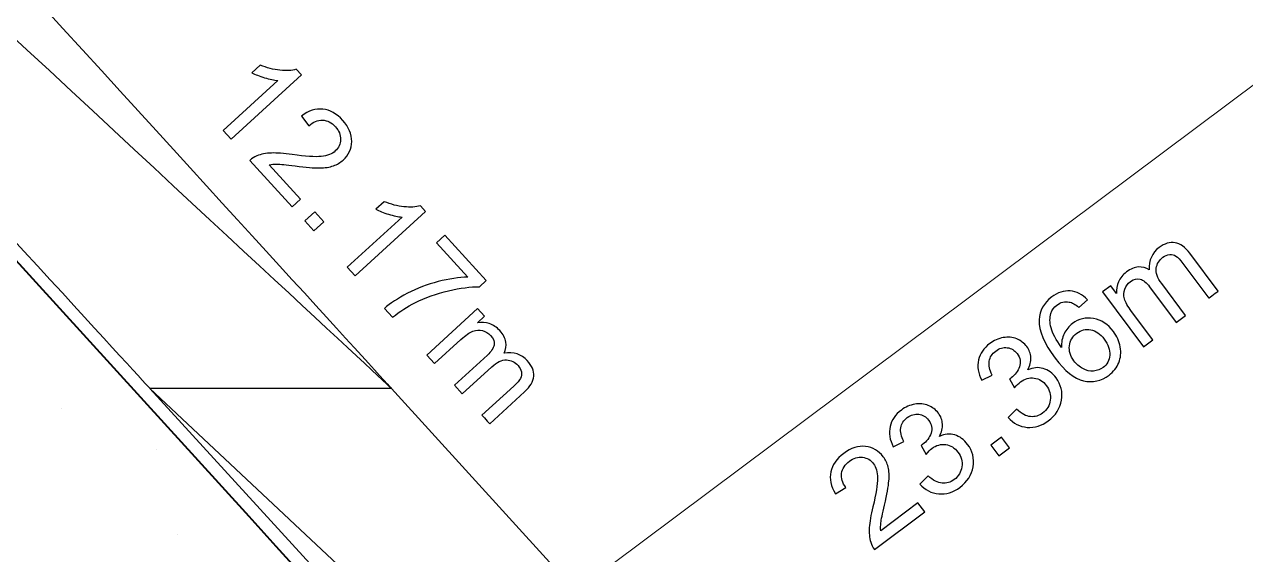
# Model space of a CAD drawing. Header units: millimetres. Extents: x 4360 to 8806, y 1896 to 3880.
# Drawn here: x 4565.33 to 4573.36, y 1945.74 to 1949.22 of the extents above; entities that cross this region are included whole.
import ezdxf

# ---------------------------------------------------------------- set-up
doc = ezdxf.new("R2010")
doc.units = ezdxf.units.MM

msp = doc.modelspace()

# ---------------------------------------------------------------- linework, layer by layer
at = {"lineweight": 40}
msp.add_open_spline([(4558.9403, 1954.63331), (4563.78131, 1949.31276), (4575.95014, 1935.93852), (4575.95014, 1935.93852), (4575.95014, 1935.93852), (4575.95014, 1935.93852), (4583.77651, 1922.36535), (4583.77651, 1922.36535)], degree=3, knots=[0.53315174, 0.53315174, 0.53315174, 0.53315174, 0.66666667, 0.66666667, 0.66666667, 0.66666668, 1, 1, 1, 1], dxfattribs=at)
at = {"lineweight": 0}
for points in [[(4558.99855, 1954.63331), (4561.68876, 1951.69972), (4566.15601, 1946.82832), (4566.15601, 1946.82832)], [(4567.74366, 1946.82832), (4567.74366, 1946.82832), (4562.50091, 1951.69972), (4559.34369, 1954.63331)], [(4566.15601, 1946.82832), (4566.15601, 1946.82832), (4567.74366, 1946.82832), (4567.74366, 1946.82832)]]:
    msp.add_open_spline(points, degree=3, dxfattribs=at)
for points, knots in [([(4560.62118, 1954.63331), (4563.29824, 1951.69972), (4567.74366, 1946.82832), (4567.74366, 1946.82832), (4567.74366, 1946.82832), (4562.50091, 1951.69972), (4559.34369, 1954.63331)], [0.65055138, 0.65055138, 0.65055138, 0.65055138, 1, 1, 1, 1.17472431, 1.17472431, 1.17472431, 1.17472431]), ([(4566.6884, 1948.46684), (4566.6884, 1948.46684), (4566.63674, 1948.52336), (4566.63674, 1948.52336), (4566.63674, 1948.52336), (4566.63674, 1948.52336), (4566.99724, 1948.85307), (4566.99724, 1948.85307), (4566.99724, 1948.85307), (4566.97179, 1948.85486), (4566.94236, 1948.86083), (4566.90924, 1948.87103), (4566.90924, 1948.87103), (4566.87602, 1948.88133), (4566.84808, 1948.89226), (4566.82547, 1948.90393), (4566.82547, 1948.90393), (4566.82547, 1948.90393), (4566.88025, 1948.95385), (4566.88025, 1948.95385), (4566.88025, 1948.95385), (4566.92403, 1948.93589), (4566.96724, 1948.92474), (4567.01019, 1948.92025), (4567.01019, 1948.92025), (4567.05292, 1948.91598), (4567.08884, 1948.91798), (4567.11773, 1948.92643), (4567.11773, 1948.92643), (4567.11773, 1948.92643), (4567.15101, 1948.88988), (4567.15101, 1948.88988), (4567.15101, 1948.88988), (4567.15101, 1948.88988), (4566.6884, 1948.46684), (4566.6884, 1948.46684)], [0, 0, 0, 0, 0.1, 0.1, 0.1, 0.1, 0.2, 0.2, 0.2, 0.2, 0.3, 0.3, 0.3, 0.3, 0.4, 0.4, 0.4, 0.4, 0.5, 0.5, 0.5, 0.5, 0.6, 0.6, 0.6, 0.6, 0.7, 0.7, 0.7, 0.7, 0.8, 0.8, 0.8, 0.8, 1, 1, 1, 1]), ([(4567.14583, 1948.07321), (4567.14583, 1948.07321), (4567.09137, 1948.02356), (4567.09137, 1948.02356), (4567.09137, 1948.02356), (4567.09137, 1948.02356), (4566.81295, 1948.32802), (4566.81295, 1948.32802), (4566.81295, 1948.32802), (4566.8261, 1948.34107), (4566.84137, 1948.35068), (4566.85832, 1948.35744), (4566.85832, 1948.35744), (4566.88616, 1948.36864), (4566.91785, 1948.37487), (4566.95356, 1948.37614), (4566.95356, 1948.37614), (4566.98932, 1948.37762), (4567.03512, 1948.37419), (4567.09111, 1948.366), (4567.09111, 1948.366), (4567.17795, 1948.35348), (4567.24149, 1948.34936), (4567.28158, 1948.35375), (4567.28158, 1948.35375), (4567.32167, 1948.35813), (4567.35231, 1948.37002), (4567.37376, 1948.38956), (4567.37376, 1948.38956), (4567.39615, 1948.41), (4567.40767, 1948.43536), (4567.40846, 1948.46546), (4567.40846, 1948.46546), (4567.4092, 1948.49568), (4567.39784, 1948.52357), (4567.37418, 1948.54929), (4567.37418, 1948.54929), (4567.34935, 1948.57655), (4567.32125, 1948.59091), (4567.28987, 1948.59223), (4567.28987, 1948.59223), (4567.2586, 1948.59377), (4567.22844, 1948.58125), (4567.19934, 1948.5551), (4567.19934, 1948.5551), (4567.19934, 1948.5551), (4567.15212, 1948.6187), (4567.15212, 1948.6187), (4567.15212, 1948.6187), (4567.19923, 1948.65441), (4567.24593, 1948.66956), (4567.29246, 1948.66439), (4567.29246, 1948.66439), (4567.33884, 1948.65916), (4567.38215, 1948.63465), (4567.4223, 1948.59097), (4567.4223, 1948.59097), (4567.4626, 1948.54665), (4567.48241, 1948.50054), (4567.48146, 1948.45226), (4567.48146, 1948.45226), (4567.48045, 1948.40414), (4567.46197, 1948.36336), (4567.42573, 1948.33024), (4567.42573, 1948.33024), (4567.40719, 1948.31339), (4567.38553, 1948.30066), (4567.36092, 1948.29184), (4567.36092, 1948.29184), (4567.33625, 1948.28318), (4567.30599, 1948.27853), (4567.27028, 1948.27795), (4567.27028, 1948.27795), (4567.23462, 1948.27753), (4567.18106, 1948.28175), (4567.10949, 1948.29105), (4567.10949, 1948.29105), (4567.04996, 1948.29897), (4567.01071, 1948.30298), (4566.9917, 1948.30341), (4566.9917, 1948.30341), (4566.97263, 1948.30372), (4566.95525, 1948.30235), (4566.93925, 1948.29923), (4566.93925, 1948.29923), (4566.93925, 1948.29923), (4567.14583, 1948.07321), (4567.14583, 1948.07321)], [0, 0, 0, 0, 0.0434783, 0.0434783, 0.0434783, 0.0434783, 0.0869565, 0.0869565, 0.0869565, 0.0869565, 0.1304348, 0.1304348, 0.1304348, 0.1304348, 0.173913, 0.173913, 0.173913, 0.1739131, 0.2173913, 0.2173913, 0.2173913, 0.2173913, 0.2608696, 0.2608696, 0.2608696, 0.2608696, 0.3043478, 0.3043478, 0.3043478, 0.3043478, 0.3478261, 0.3478261, 0.3478261, 0.3478261, 0.3913043, 0.3913043, 0.3913043, 0.3913044, 0.4347826, 0.4347826, 0.4347826, 0.4347826, 0.4782609, 0.4782609, 0.4782609, 0.4782609, 0.5217391, 0.5217391, 0.5217391, 0.5217391, 0.5652174, 0.5652174, 0.5652174, 0.5652174, 0.6086957, 0.6086957, 0.6086957, 0.6086957, 0.6521739, 0.6521739, 0.6521739, 0.6521739, 0.6956522, 0.6956522, 0.6956522, 0.6956522, 0.7391304, 0.7391304, 0.7391304, 0.7391304, 0.7826087, 0.7826087, 0.7826087, 0.7826087, 0.826087, 0.826087, 0.826087, 0.826087, 0.8695652, 0.8695652, 0.8695652, 0.8695652, 0.9130435, 0.9130435, 0.9130435, 0.9130435, 1, 1, 1, 1]), ([(4567.50338, 1947.5694), (4567.50338, 1947.5694), (4567.45172, 1947.62587), (4567.45172, 1947.62587), (4567.45172, 1947.62587), (4567.45172, 1947.62587), (4567.81222, 1947.95558), (4567.81222, 1947.95558), (4567.81222, 1947.95558), (4567.78676, 1947.95738), (4567.7574, 1947.96334), (4567.72422, 1947.97354), (4567.72422, 1947.97354), (4567.691, 1947.98384), (4567.66306, 1947.99477), (4567.64045, 1948.00645), (4567.64045, 1948.00645), (4567.64045, 1948.00645), (4567.69523, 1948.05642), (4567.69523, 1948.05642), (4567.69523, 1948.05642), (4567.73907, 1948.0384), (4567.78228, 1948.02726), (4567.82522, 1948.02282), (4567.82522, 1948.02282), (4567.8679, 1948.01849), (4567.90382, 1948.0205), (4567.93271, 1948.02895), (4567.93271, 1948.02895), (4567.93271, 1948.02895), (4567.96604, 1947.9924), (4567.96604, 1947.9924), (4567.96604, 1947.9924), (4567.96604, 1947.9924), (4567.50338, 1947.5694), (4567.50338, 1947.5694)], [0, 0, 0, 0, 0.1, 0.1, 0.1, 0.1, 0.2, 0.2, 0.2, 0.2, 0.3, 0.3, 0.3, 0.3, 0.4, 0.4, 0.4, 0.4, 0.5, 0.5, 0.5, 0.5, 0.6, 0.6, 0.6, 0.6, 0.7, 0.7, 0.7, 0.7, 0.8, 0.8, 0.8, 0.8, 1, 1, 1, 1]), ([(4567.17462, 1947.93007), (4567.17462, 1947.93007), (4567.23901, 1947.98902), (4567.23901, 1947.98902), (4567.23901, 1947.98902), (4567.23901, 1947.98902), (4567.29806, 1947.92463), (4567.29806, 1947.92463), (4567.29806, 1947.92463), (4567.29806, 1947.92463), (4567.23362, 1947.86557), (4567.23362, 1947.86557), (4567.23362, 1947.86557), (4567.23362, 1947.86557), (4567.17462, 1947.93007), (4567.17462, 1947.93007)], [0, 0, 0, 0, 0.2, 0.2, 0.2, 0.2, 0.4, 0.4, 0.4, 0.4, 0.6, 0.6, 0.6, 0.6, 1, 1, 1, 1]), ([(4568.03846, 1947.78581), (4568.03846, 1947.78581), (4568.09281, 1947.83557), (4568.09281, 1947.83557), (4568.09281, 1947.83557), (4568.09281, 1947.83557), (4568.36558, 1947.53734), (4568.36558, 1947.53734), (4568.36558, 1947.53734), (4568.36558, 1947.53734), (4568.32153, 1947.49704), (4568.32153, 1947.49704), (4568.32153, 1947.49704), (4568.26353, 1947.49783), (4568.19539, 1947.48896), (4568.11732, 1947.47047), (4568.11732, 1947.47047), (4568.03936, 1947.45193), (4567.96572, 1947.42541), (4567.89658, 1947.39113), (4567.89658, 1947.39113), (4567.84767, 1947.36726), (4567.79886, 1947.33577), (4567.75016, 1947.29711), (4567.75016, 1947.29711), (4567.75016, 1947.29711), (4567.69686, 1947.35516), (4567.69686, 1947.35516), (4567.69686, 1947.35516), (4567.73379, 1947.3877), (4567.78407, 1947.42066), (4567.84788, 1947.45404), (4567.84788, 1947.45404), (4567.91169, 1947.48732), (4567.97903, 1947.51299), (4568.05003, 1947.53116), (4568.05003, 1947.53116), (4568.12091, 1947.54938), (4568.18583, 1947.55894), (4568.24483, 1947.56021), (4568.24483, 1947.56021), (4568.24483, 1947.56021), (4568.03846, 1947.78581), (4568.03846, 1947.78581)], [0, 0, 0, 0, 0.0833333, 0.0833333, 0.0833333, 0.0833333, 0.1666667, 0.1666667, 0.1666667, 0.1666667, 0.25, 0.25, 0.25, 0.25, 0.3333333, 0.3333333, 0.3333333, 0.3333333, 0.4166667, 0.4166667, 0.4166667, 0.4166667, 0.5, 0.5, 0.5, 0.5, 0.5833333, 0.5833333, 0.5833333, 0.5833333, 0.6666667, 0.6666667, 0.6666667, 0.6666667, 0.75, 0.75, 0.75, 0.75, 0.8333333, 0.8333333, 0.8333333, 0.8333333, 1, 1, 1, 1]), ([(4572.68636, 1947.10151), (4572.68636, 1947.10151), (4572.41539, 1947.46302), (4572.41539, 1947.46302), (4572.41539, 1947.46302), (4572.41539, 1947.46302), (4572.47006, 1947.50412), (4572.47006, 1947.50412), (4572.47006, 1947.50412), (4572.47006, 1947.50412), (4572.50814, 1947.45335), (4572.50814, 1947.45335), (4572.50814, 1947.45335), (4572.50624, 1947.47966), (4572.51063, 1947.50522), (4572.5214, 1947.53005), (4572.5214, 1947.53005), (4572.53218, 1947.55493), (4572.54966, 1947.57643), (4572.57364, 1947.59444), (4572.57364, 1947.59444), (4572.60037, 1947.61462), (4572.62657, 1947.6255), (4572.65198, 1947.62719), (4572.65198, 1947.62719), (4572.67744, 1947.62899), (4572.70126, 1947.62238), (4572.72318, 1947.6077), (4572.72318, 1947.6077), (4572.72022, 1947.67135), (4572.74161, 1947.72037), (4572.78741, 1947.75475), (4572.78741, 1947.75475), (4572.82333, 1947.78159), (4572.85819, 1947.79231), (4572.89252, 1947.78692), (4572.89252, 1947.78692), (4572.92665, 1947.78153), (4572.95919, 1947.75824), (4572.99014, 1947.71693), (4572.99014, 1947.71693), (4572.99014, 1947.71693), (4573.17612, 1947.46867), (4573.17612, 1947.46867), (4573.17612, 1947.46867), (4573.17612, 1947.46867), (4573.11522, 1947.42314), (4573.11522, 1947.42314), (4573.11522, 1947.42314), (4573.11522, 1947.42314), (4572.94461, 1947.65085), (4572.94461, 1947.65085), (4572.94461, 1947.65085), (4572.92617, 1947.67526), (4572.91091, 1947.69142), (4572.89886, 1947.69924), (4572.89886, 1947.69924), (4572.88693, 1947.70716), (4572.87314, 1947.71033), (4572.85772, 1947.70901), (4572.85772, 1947.70901), (4572.84245, 1947.70785), (4572.82766, 1947.70193), (4572.81356, 1947.69131), (4572.81356, 1947.69131), (4572.78826, 1947.67235), (4572.77336, 1947.64805), (4572.76929, 1947.61853), (4572.76929, 1947.61853), (4572.76517, 1947.58905), (4572.77706, 1947.55572), (4572.80495, 1947.51854), (4572.80495, 1947.51854), (4572.80495, 1947.51854), (4572.96235, 1947.30852), (4572.96235, 1947.30852), (4572.96235, 1947.30852), (4572.96235, 1947.30852), (4572.90113, 1947.26251), (4572.90113, 1947.26251), (4572.90113, 1947.26251), (4572.90113, 1947.26251), (4572.72498, 1947.49741), (4572.72498, 1947.49741), (4572.72498, 1947.49741), (4572.70469, 1947.52472), (4572.68436, 1947.5413), (4572.66418, 1947.54738), (4572.66418, 1947.54738), (4572.64395, 1947.55366), (4572.62261, 1947.54817), (4572.59974, 1947.53121), (4572.59974, 1947.53121), (4572.58257, 1947.51827), (4572.57005, 1947.50169), (4572.56218, 1947.48167), (4572.56218, 1947.48167), (4572.55436, 1947.46159), (4572.55373, 1947.44036), (4572.56028, 1947.41796), (4572.56028, 1947.41796), (4572.56678, 1947.39562), (4572.58236, 1947.368), (4572.60697, 1947.33498), (4572.60697, 1947.33498), (4572.60697, 1947.33498), (4572.74758, 1947.14752), (4572.74758, 1947.14752), (4572.74758, 1947.14752), (4572.74758, 1947.14752), (4572.68636, 1947.10151), (4572.68636, 1947.10151)], [0, 0, 0, 0, 0.0344828, 0.0344828, 0.0344828, 0.0344828, 0.0689655, 0.0689655, 0.0689655, 0.0689655, 0.1034483, 0.1034483, 0.1034483, 0.1034483, 0.137931, 0.137931, 0.137931, 0.137931, 0.1724138, 0.1724138, 0.1724138, 0.1724138, 0.2068966, 0.2068966, 0.2068966, 0.2068966, 0.2413793, 0.2413793, 0.2413793, 0.2413793, 0.2758621, 0.2758621, 0.2758621, 0.2758621, 0.3103448, 0.3103448, 0.3103448, 0.3103448, 0.3448276, 0.3448276, 0.3448276, 0.3448276, 0.3793103, 0.3793103, 0.3793103, 0.3793104, 0.4137931, 0.4137931, 0.4137931, 0.4137931, 0.4482759, 0.4482759, 0.4482759, 0.4482759, 0.4827586, 0.4827586, 0.4827586, 0.4827586, 0.5172414, 0.5172414, 0.5172414, 0.5172414, 0.5517241, 0.5517241, 0.5517241, 0.5517241, 0.5862069, 0.5862069, 0.5862069, 0.5862069, 0.6206897, 0.6206897, 0.6206897, 0.6206897, 0.6551724, 0.6551724, 0.6551724, 0.6551724, 0.6896552, 0.6896552, 0.6896552, 0.6896552, 0.7241379, 0.7241379, 0.7241379, 0.7241379, 0.7586207, 0.7586207, 0.7586207, 0.7586207, 0.7931034, 0.7931034, 0.7931034, 0.7931035, 0.8275862, 0.8275862, 0.8275862, 0.8275862, 0.862069, 0.862069, 0.862069, 0.862069, 0.8965517, 0.8965517, 0.8965517, 0.8965517, 0.9310345, 0.9310345, 0.9310345, 0.9310345, 1, 1, 1, 1]), ([(4572.3173, 1947.41231), (4572.3173, 1947.41231), (4572.25983, 1947.36192), (4572.25983, 1947.36192), (4572.25983, 1947.36192), (4572.23643, 1947.38183), (4572.21551, 1947.39367), (4572.19745, 1947.39699), (4572.19745, 1947.39699), (4572.16771, 1947.40196), (4572.14082, 1947.39541), (4572.11653, 1947.37729), (4572.11653, 1947.37729), (4572.09704, 1947.36261), (4572.08394, 1947.34433), (4572.07739, 1947.32241), (4572.07739, 1947.32241), (4572.06862, 1947.29389), (4572.06872, 1947.26193), (4572.07786, 1947.22659), (4572.07786, 1947.22659), (4572.087, 1947.19126), (4572.11008, 1947.14836), (4572.14711, 1947.09818), (4572.14711, 1947.09818), (4572.14494, 1947.13162), (4572.15049, 1947.16183), (4572.16359, 1947.18872), (4572.16359, 1947.18872), (4572.17685, 1947.21566), (4572.19507, 1947.23784), (4572.21847, 1947.25543), (4572.21847, 1947.25543), (4572.2593, 1947.28607), (4572.30536, 1947.29706), (4572.35655, 1947.28845), (4572.35655, 1947.28845), (4572.40789, 1947.27999), (4572.45126, 1947.25189), (4572.48717, 1947.2042), (4572.48717, 1947.2042), (4572.51052, 1947.17282), (4572.52563, 1947.13859), (4572.53228, 1947.10172), (4572.53228, 1947.10172), (4572.53894, 1947.06464), (4572.53588, 1947.0302), (4572.52288, 1946.99825), (4572.52288, 1946.99825), (4572.5101, 1946.96613), (4572.48871, 1946.93893), (4572.45876, 1946.91643), (4572.45876, 1946.91643), (4572.40773, 1946.87824), (4572.3519, 1946.86582), (4572.29158, 1946.87924), (4572.29158, 1946.87924), (4572.2311, 1946.89266), (4572.16866, 1946.94236), (4572.10406, 1947.02862), (4572.10406, 1947.02862), (4572.03175, 1947.12502), (4571.99694, 1947.20863), (4571.99974, 1947.2791), (4571.99974, 1947.2791), (4572.00222, 1947.34048), (4572.02979, 1947.39103), (4572.0824, 1947.43038), (4572.0824, 1947.43038), (4572.1216, 1947.45985), (4572.16222, 1947.473), (4572.20374, 1947.46983), (4572.20374, 1947.46983), (4572.24531, 1947.46661), (4572.28313, 1947.44739), (4572.3173, 1947.41231)], [0, 0, 0, 0, 0.05, 0.05, 0.05, 0.05, 0.1, 0.1, 0.1, 0.1, 0.15, 0.15, 0.15, 0.15, 0.2, 0.2, 0.2, 0.2, 0.25, 0.25, 0.25, 0.25, 0.3, 0.3, 0.3, 0.3, 0.35, 0.35, 0.35, 0.35, 0.4, 0.4, 0.4, 0.4, 0.45, 0.45, 0.45, 0.45, 0.5, 0.5, 0.5, 0.5, 0.55, 0.55, 0.55, 0.55, 0.6, 0.6, 0.6, 0.6, 0.65, 0.65, 0.65, 0.65, 0.7, 0.7, 0.7, 0.7, 0.75, 0.75, 0.75, 0.75, 0.8, 0.8, 0.8, 0.8, 0.85, 0.85, 0.85, 0.85, 0.9, 0.9, 0.9, 0.9, 1, 1, 1, 1]), ([(4567.97502, 1947.04864), (4567.97502, 1947.04864), (4568.30875, 1947.35384), (4568.30875, 1947.35384), (4568.30875, 1947.35384), (4568.30875, 1947.35384), (4568.35502, 1947.30334), (4568.35502, 1947.30334), (4568.35502, 1947.30334), (4568.35502, 1947.30334), (4568.30827, 1947.2605), (4568.30827, 1947.2605), (4568.30827, 1947.2605), (4568.3341, 1947.26499), (4568.36003, 1947.26304), (4568.38592, 1947.25475), (4568.38592, 1947.25475), (4568.41185, 1947.24645), (4568.43483, 1947.23124), (4568.45517, 1947.20895), (4568.45517, 1947.20895), (4568.47777, 1947.18418), (4568.4913, 1947.15925), (4568.49542, 1947.1341), (4568.49542, 1947.1341), (4568.49964, 1947.10885), (4568.49547, 1947.08456), (4568.48295, 1947.06126), (4568.48295, 1947.06126), (4568.54602, 1947.07056), (4568.59694, 1947.05387), (4568.63566, 1947.01161), (4568.63566, 1947.01161), (4568.66603, 1946.97849), (4568.68008, 1946.94463), (4568.67807, 1946.91003), (4568.67807, 1946.91003), (4568.67601, 1946.87544), (4568.65583, 1946.84079), (4568.61775, 1946.80587), (4568.61775, 1946.80587), (4568.61775, 1946.80587), (4568.38856, 1946.59638), (4568.38856, 1946.59638), (4568.38856, 1946.59638), (4568.38856, 1946.59638), (4568.33716, 1946.65264), (4568.33716, 1946.65264), (4568.33716, 1946.65264), (4568.33716, 1946.65264), (4568.54739, 1946.8448), (4568.54739, 1946.8448), (4568.54739, 1946.8448), (4568.5701, 1946.86556), (4568.58474, 1946.8823), (4568.59123, 1946.89514), (4568.59123, 1946.89514), (4568.59784, 1946.90776), (4568.59984, 1946.92176), (4568.59715, 1946.93703), (4568.59715, 1946.93703), (4568.5943, 1946.95229), (4568.58701, 1946.96634), (4568.57518, 1946.97939), (4568.57518, 1946.97939), (4568.55373, 1947.00284), (4568.52806, 1947.01504), (4568.49827, 1947.01642), (4568.49827, 1947.01642), (4568.46842, 1947.01758), (4568.43636, 1947.00247), (4568.40208, 1946.9711), (4568.40208, 1946.9711), (4568.40208, 1946.9711), (4568.20812, 1946.79367), (4568.20812, 1946.79367), (4568.20812, 1946.79367), (4568.20812, 1946.79367), (4568.15636, 1946.85029), (4568.15636, 1946.85029), (4568.15636, 1946.85029), (4568.15636, 1946.85029), (4568.37324, 1947.04858), (4568.37324, 1947.04858), (4568.37324, 1947.04858), (4568.39849, 1947.07161), (4568.41307, 1947.09354), (4568.41719, 1947.11419), (4568.41719, 1947.11419), (4568.42131, 1947.13495), (4568.41381, 1947.15571), (4568.39469, 1947.17673), (4568.39469, 1947.17673), (4568.38005, 1947.19263), (4568.36246, 1947.20346), (4568.34165, 1947.20932), (4568.34165, 1947.20932), (4568.32095, 1947.21524), (4568.29977, 1947.21381), (4568.278, 1947.2052), (4568.278, 1947.2052), (4568.25635, 1947.19648), (4568.23031, 1947.17821), (4568.19988, 1947.15048), (4568.19988, 1947.15048), (4568.19988, 1947.15048), (4568.02668, 1946.99201), (4568.02668, 1946.99201), (4568.02668, 1946.99201), (4568.02668, 1946.99201), (4567.97502, 1947.04864), (4567.97502, 1947.04864)], [0, 0, 0, 0, 0.0344828, 0.0344828, 0.0344828, 0.0344828, 0.0689655, 0.0689655, 0.0689655, 0.0689655, 0.1034483, 0.1034483, 0.1034483, 0.1034483, 0.137931, 0.137931, 0.137931, 0.137931, 0.1724138, 0.1724138, 0.1724138, 0.1724138, 0.2068966, 0.2068966, 0.2068966, 0.2068966, 0.2413793, 0.2413793, 0.2413793, 0.2413793, 0.2758621, 0.2758621, 0.2758621, 0.2758621, 0.3103448, 0.3103448, 0.3103448, 0.3103448, 0.3448276, 0.3448276, 0.3448276, 0.3448276, 0.3793103, 0.3793103, 0.3793103, 0.3793104, 0.4137931, 0.4137931, 0.4137931, 0.4137931, 0.4482759, 0.4482759, 0.4482759, 0.4482759, 0.4827586, 0.4827586, 0.4827586, 0.4827586, 0.5172414, 0.5172414, 0.5172414, 0.5172414, 0.5517241, 0.5517241, 0.5517241, 0.5517241, 0.5862069, 0.5862069, 0.5862069, 0.5862069, 0.6206897, 0.6206897, 0.6206897, 0.6206897, 0.6551724, 0.6551724, 0.6551724, 0.6551724, 0.6896552, 0.6896552, 0.6896552, 0.6896552, 0.7241379, 0.7241379, 0.7241379, 0.7241379, 0.7586207, 0.7586207, 0.7586207, 0.7586207, 0.7931034, 0.7931034, 0.7931034, 0.7931035, 0.8275862, 0.8275862, 0.8275862, 0.8275862, 0.862069, 0.862069, 0.862069, 0.862069, 0.8965517, 0.8965517, 0.8965517, 0.8965517, 0.9310345, 0.9310345, 0.9310345, 0.9310345, 1, 1, 1, 1]), ([(4571.7958, 1946.63753), (4571.7958, 1946.63753), (4571.85089, 1946.69172), (4571.85089, 1946.69172), (4571.85089, 1946.69172), (4571.88401, 1946.66214), (4571.9147, 1946.64619), (4571.94317, 1946.64355), (4571.94317, 1946.64355), (4571.97148, 1946.64091), (4571.99784, 1946.64857), (4572.02214, 1946.6669), (4572.02214, 1946.6669), (4572.05103, 1946.68855), (4572.06777, 1946.71671), (4572.07274, 1946.75162), (4572.07274, 1946.75162), (4572.0776, 1946.78643), (4572.06899, 1946.8186), (4572.0468, 1946.84808), (4572.0468, 1946.84808), (4572.02573, 1946.87618), (4571.99916, 1946.8925), (4571.96704, 1946.89704), (4571.96704, 1946.89704), (4571.93509, 1946.90153), (4571.90487, 1946.89313), (4571.87645, 1946.8719), (4571.87645, 1946.8719), (4571.86483, 1946.86323), (4571.85221, 1946.85014), (4571.83832, 1946.8327), (4571.83832, 1946.8327), (4571.83832, 1946.8327), (4571.80483, 1946.89155), (4571.80483, 1946.89155), (4571.80483, 1946.89155), (4571.80921, 1946.89419), (4571.81265, 1946.89641), (4571.81518, 1946.89831), (4571.81518, 1946.89831), (4571.84133, 1946.9179), (4571.85966, 1946.94231), (4571.87027, 1946.97152), (4571.87027, 1946.97152), (4571.88089, 1947.00083), (4571.87571, 1947.02967), (4571.85437, 1947.05799), (4571.85437, 1947.05799), (4571.83752, 1947.08038), (4571.81603, 1947.09332), (4571.78972, 1947.0967), (4571.78972, 1947.0967), (4571.76358, 1947.10009), (4571.73838, 1947.09264), (4571.71424, 1947.07468), (4571.71424, 1947.07468), (4571.69042, 1947.05682), (4571.67616, 1947.03443), (4571.67161, 1947.00754), (4571.67161, 1947.00754), (4571.66691, 1946.98066), (4571.67351, 1946.95055), (4571.69147, 1946.91711), (4571.69147, 1946.91711), (4571.69147, 1946.91711), (4571.62196, 1946.8822), (4571.62196, 1946.8822), (4571.62196, 1946.8822), (4571.59877, 1946.92884), (4571.5918, 1946.97342), (4571.60141, 1947.01589), (4571.60141, 1947.01589), (4571.61103, 1947.05846), (4571.63564, 1947.09449), (4571.67521, 1947.12412), (4571.67521, 1947.12412), (4571.70241, 1947.14446), (4571.73188, 1947.15734), (4571.76358, 1947.16284), (4571.76358, 1947.16284), (4571.79527, 1947.16838), (4571.82469, 1947.16558), (4571.85195, 1947.15449), (4571.85195, 1947.15449), (4571.87925, 1947.14345), (4571.90133, 1947.12655), (4571.9185, 1947.10389), (4571.9185, 1947.10389), (4571.93461, 1947.08218), (4571.94348, 1947.05836), (4571.94523, 1947.03189), (4571.94523, 1947.03189), (4571.94687, 1947.00559), (4571.94037, 1946.97854), (4571.92547, 1946.95108), (4571.92547, 1946.95108), (4571.96012, 1946.9665), (4571.99356, 1946.96951), (4572.02594, 1946.96032), (4572.02594, 1946.96032), (4572.05837, 1946.95118), (4572.08668, 1946.93053), (4572.11093, 1946.8982), (4572.11093, 1946.8982), (4572.14347, 1946.85457), (4572.15535, 1946.80577), (4572.14627, 1946.75168), (4572.14627, 1946.75168), (4572.13723, 1946.69759), (4572.10845, 1946.65227), (4572.05985, 1946.61587), (4572.05985, 1946.61587), (4572.01606, 1946.58302), (4571.96984, 1946.56881), (4571.9213, 1946.57325), (4571.9213, 1946.57325), (4571.87292, 1946.57758), (4571.83108, 1946.59913), (4571.7958, 1946.63753)], [0, 0, 0, 0, 0.0322581, 0.0322581, 0.0322581, 0.0322581, 0.0645161, 0.0645161, 0.0645161, 0.0645161, 0.0967742, 0.0967742, 0.0967742, 0.0967742, 0.1290323, 0.1290323, 0.1290323, 0.1290323, 0.1612903, 0.1612903, 0.1612903, 0.1612903, 0.1935484, 0.1935484, 0.1935484, 0.1935484, 0.2258065, 0.2258065, 0.2258065, 0.2258065, 0.2580645, 0.2580645, 0.2580645, 0.2580645, 0.2903226, 0.2903226, 0.2903226, 0.2903226, 0.3225806, 0.3225806, 0.3225806, 0.3225807, 0.3548387, 0.3548387, 0.3548387, 0.3548387, 0.3870968, 0.3870968, 0.3870968, 0.3870968, 0.4193548, 0.4193548, 0.4193548, 0.4193548, 0.4516129, 0.4516129, 0.4516129, 0.4516129, 0.483871, 0.483871, 0.483871, 0.483871, 0.516129, 0.516129, 0.516129, 0.516129, 0.5483871, 0.5483871, 0.5483871, 0.5483871, 0.5806452, 0.5806452, 0.5806452, 0.5806452, 0.6129032, 0.6129032, 0.6129032, 0.6129032, 0.6451613, 0.6451613, 0.6451613, 0.6451613, 0.6774194, 0.6774194, 0.6774194, 0.6774194, 0.7096774, 0.7096774, 0.7096774, 0.7096774, 0.7419355, 0.7419355, 0.7419355, 0.7419355, 0.7741935, 0.7741935, 0.7741935, 0.7741936, 0.8064516, 0.8064516, 0.8064516, 0.8064516, 0.8387097, 0.8387097, 0.8387097, 0.8387097, 0.8709677, 0.8709677, 0.8709677, 0.8709678, 0.9032258, 0.9032258, 0.9032258, 0.9032258, 0.9354839, 0.9354839, 0.9354839, 0.9354839, 1, 1, 1, 1]), ([(4572.2283, 1947.00966), (4572.24414, 1946.98858), (4572.26374, 1946.97168), (4572.28714, 1946.95916), (4572.28714, 1946.95916), (4572.3107, 1946.94648), (4572.3342, 1946.94125), (4572.35787, 1946.94326), (4572.35787, 1946.94326), (4572.38148, 1946.94527), (4572.40224, 1946.95282), (4572.41993, 1946.96618), (4572.41993, 1946.96618), (4572.44571, 1946.98552), (4572.46013, 1947.01267), (4572.46325, 1947.04737), (4572.46325, 1947.04737), (4572.4661, 1947.08228), (4572.45411, 1947.11762), (4572.42727, 1947.15354), (4572.42727, 1947.15354), (4572.40139, 1947.18798), (4572.37192, 1947.20821), (4572.33859, 1947.21434), (4572.33859, 1947.21434), (4572.30536, 1947.22047), (4572.27467, 1947.21296), (4572.24673, 1947.19199), (4572.24673, 1947.19199), (4572.21911, 1947.17129), (4572.2031, 1947.14377), (4572.19877, 1947.10949), (4572.19877, 1947.10949), (4572.19423, 1947.07521), (4572.20416, 1947.04193), (4572.2283, 1947.00966)], [0, 0, 0, 0, 0.1, 0.1, 0.1, 0.1, 0.2, 0.2, 0.2, 0.2, 0.3, 0.3, 0.3, 0.3, 0.4, 0.4, 0.4, 0.4, 0.5, 0.5, 0.5, 0.5, 0.6, 0.6, 0.6, 0.6, 0.7, 0.7, 0.7, 0.7, 0.8, 0.8, 0.8, 0.8, 1, 1, 1, 1]), ([(4575.43587, 1936.67644), (4575.43587, 1936.67644), (4576.97878, 1936.67644), (4576.97878, 1936.67644), (4576.97878, 1936.67644), (4576.97878, 1936.67644), (4566.15601, 1946.82832), (4566.15601, 1946.82832), (4566.15601, 1946.82832), (4566.15601, 1946.82832), (4575.43587, 1936.67644), (4575.43587, 1936.67644)], [0, 0, 0, 0, 0.25, 0.25, 0.25, 0.25, 0.5, 0.5, 0.5, 0.5, 1, 1, 1, 1]), ([(4576.97878, 1936.67644), (4576.97878, 1936.67644), (4566.15601, 1946.82832), (4566.15601, 1946.82832), (4566.15601, 1946.82832), (4566.15601, 1946.82832), (4567.74366, 1946.82832), (4567.74366, 1946.82832), (4567.74366, 1946.82832), (4567.74366, 1946.82832), (4576.97878, 1936.67644), (4576.97878, 1936.67644)], [0, 0, 0, 0, 0.25, 0.25, 0.25, 0.25, 0.5, 0.5, 0.5, 0.5, 1, 1, 1, 1]), ([(4571.2146, 1946.20027), (4571.2146, 1946.20027), (4571.26975, 1946.25442), (4571.26975, 1946.25442), (4571.26975, 1946.25442), (4571.30287, 1946.22489), (4571.3335, 1946.20888), (4571.36203, 1946.2063), (4571.36203, 1946.2063), (4571.39029, 1946.20366), (4571.41664, 1946.21131), (4571.44094, 1946.22964), (4571.44094, 1946.22964), (4571.46989, 1946.25125), (4571.48663, 1946.27945), (4571.4916, 1946.31432), (4571.4916, 1946.31432), (4571.49641, 1946.34918), (4571.48785, 1946.38135), (4571.46566, 1946.41082), (4571.46566, 1946.41082), (4571.44459, 1946.43892), (4571.41797, 1946.45519), (4571.38585, 1946.45973), (4571.38585, 1946.45973), (4571.35389, 1946.46428), (4571.32368, 1946.45588), (4571.29531, 1946.43464), (4571.29531, 1946.43464), (4571.28364, 1946.42593), (4571.27102, 1946.41288), (4571.25718, 1946.39545), (4571.25718, 1946.39545), (4571.25718, 1946.39545), (4571.22364, 1946.45429), (4571.22364, 1946.45429), (4571.22364, 1946.45429), (4571.22802, 1946.45693), (4571.23151, 1946.45915), (4571.23399, 1946.461), (4571.23399, 1946.461), (4571.26014, 1946.48065), (4571.27852, 1946.505), (4571.28913, 1946.53421), (4571.28913, 1946.53421), (4571.29975, 1946.56358), (4571.29452, 1946.59237), (4571.27318, 1946.62073), (4571.27318, 1946.62073), (4571.25639, 1946.64313), (4571.23483, 1946.65607), (4571.20853, 1946.6594), (4571.20853, 1946.6594), (4571.18238, 1946.66283), (4571.15724, 1946.65538), (4571.1331, 1946.63742), (4571.1331, 1946.63742), (4571.10922, 1946.61952), (4571.09502, 1946.59717), (4571.09047, 1946.57023), (4571.09047, 1946.57023), (4571.08577, 1946.5434), (4571.09232, 1946.51329), (4571.11028, 1946.47986), (4571.11028, 1946.47986), (4571.11028, 1946.47986), (4571.04082, 1946.44489), (4571.04082, 1946.44489), (4571.04082, 1946.44489), (4571.01758, 1946.49158), (4571.01061, 1946.53617), (4571.02022, 1946.57863), (4571.02022, 1946.57863), (4571.02989, 1946.62115), (4571.05445, 1946.65718), (4571.09407, 1946.68681), (4571.09407, 1946.68681), (4571.12127, 1946.70715), (4571.15074, 1946.72009), (4571.18244, 1946.72558), (4571.18244, 1946.72558), (4571.21408, 1946.73108), (4571.2435, 1946.72828), (4571.27081, 1946.71724), (4571.27081, 1946.71724), (4571.29811, 1946.70614), (4571.32019, 1946.68929), (4571.33731, 1946.66658), (4571.33731, 1946.66658), (4571.35347, 1946.64492), (4571.36229, 1946.6211), (4571.36403, 1946.59464), (4571.36403, 1946.59464), (4571.36573, 1946.56833), (4571.35923, 1946.54129), (4571.34433, 1946.51382), (4571.34433, 1946.51382), (4571.37893, 1946.52925), (4571.41237, 1946.53226), (4571.4448, 1946.52307), (4571.4448, 1946.52307), (4571.47718, 1946.51393), (4571.50549, 1946.49322), (4571.52974, 1946.46089), (4571.52974, 1946.46089), (4571.56227, 1946.41732), (4571.57416, 1946.36851), (4571.56513, 1946.31437), (4571.56513, 1946.31437), (4571.55609, 1946.26033), (4571.52725, 1946.21501), (4571.47871, 1946.17857), (4571.47871, 1946.17857), (4571.43492, 1946.14576), (4571.3887, 1946.13155), (4571.34016, 1946.13594), (4571.34016, 1946.13594), (4571.29172, 1946.14032), (4571.24994, 1946.16187), (4571.2146, 1946.20027)], [0, 0, 0, 0, 0.0322581, 0.0322581, 0.0322581, 0.0322581, 0.0645161, 0.0645161, 0.0645161, 0.0645161, 0.0967742, 0.0967742, 0.0967742, 0.0967742, 0.1290323, 0.1290323, 0.1290323, 0.1290323, 0.1612903, 0.1612903, 0.1612903, 0.1612903, 0.1935484, 0.1935484, 0.1935484, 0.1935484, 0.2258065, 0.2258065, 0.2258065, 0.2258065, 0.2580645, 0.2580645, 0.2580645, 0.2580645, 0.2903226, 0.2903226, 0.2903226, 0.2903226, 0.3225806, 0.3225806, 0.3225806, 0.3225807, 0.3548387, 0.3548387, 0.3548387, 0.3548387, 0.3870968, 0.3870968, 0.3870968, 0.3870968, 0.4193548, 0.4193548, 0.4193548, 0.4193548, 0.4516129, 0.4516129, 0.4516129, 0.4516129, 0.483871, 0.483871, 0.483871, 0.483871, 0.516129, 0.516129, 0.516129, 0.516129, 0.5483871, 0.5483871, 0.5483871, 0.5483871, 0.5806452, 0.5806452, 0.5806452, 0.5806452, 0.6129032, 0.6129032, 0.6129032, 0.6129032, 0.6451613, 0.6451613, 0.6451613, 0.6451613, 0.6774194, 0.6774194, 0.6774194, 0.6774194, 0.7096774, 0.7096774, 0.7096774, 0.7096774, 0.7419355, 0.7419355, 0.7419355, 0.7419355, 0.7741935, 0.7741935, 0.7741935, 0.7741936, 0.8064516, 0.8064516, 0.8064516, 0.8064516, 0.8387097, 0.8387097, 0.8387097, 0.8387097, 0.8709677, 0.8709677, 0.8709677, 0.8709678, 0.9032258, 0.9032258, 0.9032258, 0.9032258, 0.9354839, 0.9354839, 0.9354839, 0.9354839, 1, 1, 1, 1]), ([(4571.2033, 1946.07704), (4571.2033, 1946.07704), (4571.24746, 1946.01809), (4571.24746, 1946.01809), (4571.24746, 1946.01809), (4571.24746, 1946.01809), (4570.91764, 1945.77078), (4570.91764, 1945.77078), (4570.91764, 1945.77078), (4570.90613, 1945.7852), (4570.89789, 1945.80121), (4570.89297, 1945.81864), (4570.89297, 1945.81864), (4570.88442, 1945.84748), (4570.88141, 1945.8797), (4570.88347, 1945.91536), (4570.88347, 1945.91536), (4570.88563, 1945.95091), (4570.89356, 1945.99628), (4570.90692, 1946.05105), (4570.90692, 1946.05105), (4570.92794, 1946.1362), (4570.93819, 1946.19885), (4570.93777, 1946.23915), (4570.93777, 1946.23915), (4570.9374, 1946.27935), (4570.92836, 1946.3112), (4570.91109, 1946.33434), (4570.91109, 1946.33434), (4570.89292, 1946.35863), (4570.86878, 1946.37258), (4570.83904, 1946.37622), (4570.83904, 1946.37622), (4570.80909, 1946.37992), (4570.78015, 1946.3712), (4570.75226, 1946.35029), (4570.75226, 1946.35029), (4570.72284, 1946.32821), (4570.70583, 1946.30164), (4570.70144, 1946.27069), (4570.70144, 1946.27069), (4570.6969, 1946.23968), (4570.70636, 1946.20846), (4570.72955, 1946.17709), (4570.72955, 1946.17709), (4570.72955, 1946.17709), (4570.66183, 1946.13631), (4570.66183, 1946.13631), (4570.66183, 1946.13631), (4570.63088, 1946.18644), (4570.62031, 1946.2344), (4570.62992, 1946.28019), (4570.62992, 1946.28019), (4570.6397, 1946.32583), (4570.66822, 1946.3665), (4570.71565, 1946.40205), (4570.71565, 1946.40205), (4570.76346, 1946.43792), (4570.81131, 1946.45313), (4570.85917, 1946.44743), (4570.85917, 1946.44743), (4570.90697, 1946.44188), (4570.94564, 1946.41932), (4570.97506, 1946.38024), (4570.97506, 1946.38024), (4570.99001, 1946.36016), (4571.00062, 1946.33745), (4571.00696, 1946.31204), (4571.00696, 1946.31204), (4571.01325, 1946.28658), (4571.01494, 1946.25621), (4571.01203, 1946.22056), (4571.01203, 1946.22056), (4571.00892, 1946.18511), (4570.99941, 1946.13224), (4570.9833, 1946.06204), (4570.9833, 1946.06204), (4570.96972, 1946.00367), (4570.9618, 1945.96496), (4570.95963, 1945.9461), (4570.95963, 1945.9461), (4570.95742, 1945.92719), (4570.95715, 1945.90976), (4570.95858, 1945.89344), (4570.95858, 1945.89344), (4570.95858, 1945.89344), (4571.2033, 1946.07704), (4571.2033, 1946.07704)], [0, 0, 0, 0, 0.0434783, 0.0434783, 0.0434783, 0.0434783, 0.0869565, 0.0869565, 0.0869565, 0.0869565, 0.1304348, 0.1304348, 0.1304348, 0.1304348, 0.173913, 0.173913, 0.173913, 0.1739131, 0.2173913, 0.2173913, 0.2173913, 0.2173913, 0.2608696, 0.2608696, 0.2608696, 0.2608696, 0.3043478, 0.3043478, 0.3043478, 0.3043478, 0.3478261, 0.3478261, 0.3478261, 0.3478261, 0.3913043, 0.3913043, 0.3913043, 0.3913044, 0.4347826, 0.4347826, 0.4347826, 0.4347826, 0.4782609, 0.4782609, 0.4782609, 0.4782609, 0.5217391, 0.5217391, 0.5217391, 0.5217391, 0.5652174, 0.5652174, 0.5652174, 0.5652174, 0.6086957, 0.6086957, 0.6086957, 0.6086957, 0.6521739, 0.6521739, 0.6521739, 0.6521739, 0.6956522, 0.6956522, 0.6956522, 0.6956522, 0.7391304, 0.7391304, 0.7391304, 0.7391304, 0.7826087, 0.7826087, 0.7826087, 0.7826087, 0.826087, 0.826087, 0.826087, 0.826087, 0.8695652, 0.8695652, 0.8695652, 0.8695652, 0.9130435, 0.9130435, 0.9130435, 0.9130435, 1, 1, 1, 1]), ([(4571.73495, 1946.38562), (4571.73495, 1946.38562), (4571.68265, 1946.45545), (4571.68265, 1946.45545), (4571.68265, 1946.45545), (4571.68265, 1946.45545), (4571.75248, 1946.50775), (4571.75248, 1946.50775), (4571.75248, 1946.50775), (4571.75248, 1946.50775), (4571.80472, 1946.43797), (4571.80472, 1946.43797), (4571.80472, 1946.43797), (4571.80472, 1946.43797), (4571.73495, 1946.38562), (4571.73495, 1946.38562)], [0, 0, 0, 0, 0.2, 0.2, 0.2, 0.2, 0.4, 0.4, 0.4, 0.4, 0.6, 0.6, 0.6, 0.6, 1, 1, 1, 1])]:
    msp.add_open_spline(points, degree=3, knots=knots)
msp.add_open_spline([(4560.62118, 1954.63331), (4563.29824, 1951.69972), (4567.74366, 1946.82832), (4567.74366, 1946.82832), (4567.74366, 1946.82832), (4562.50091, 1951.69972), (4559.34369, 1954.63331)], degree=3, knots=[0.65055138, 0.65055138, 0.65055138, 0.65055138, 1, 1, 1, 1.17472431, 1.17472431, 1.17472431, 1.17472431], dxfattribs=at)
at = {"lineweight": 20}
for points in [[(4576.86696, 1951.41231), (4576.86696, 1951.41231), (4568.9735, 1945.509), (4568.9735, 1945.509)], [(4580.28819, 1946.85066), (4580.28819, 1946.85066), (4572.81963, 1941.26043), (4572.81963, 1941.26043)]]:
    msp.add_open_spline(points, degree=3, dxfattribs=at)
at = {"lineweight": 30}
for points in [[(4565.57466, 1946.69415), (4565.57466, 1946.69415), (4565.57466, 1946.69415), (4565.57466, 1946.69415)], [(4566.20075, 1946.42582), (4566.20075, 1946.42582), (4566.20075, 1946.42582), (4566.20075, 1946.42582)], [(4566.33492, 1945.86681), (4566.33492, 1945.86681), (4566.33492, 1945.86681), (4566.33492, 1945.86681)]]:
    msp.add_open_spline(points, degree=3, dxfattribs=at)

doc.saveas('drawing.dxf')
